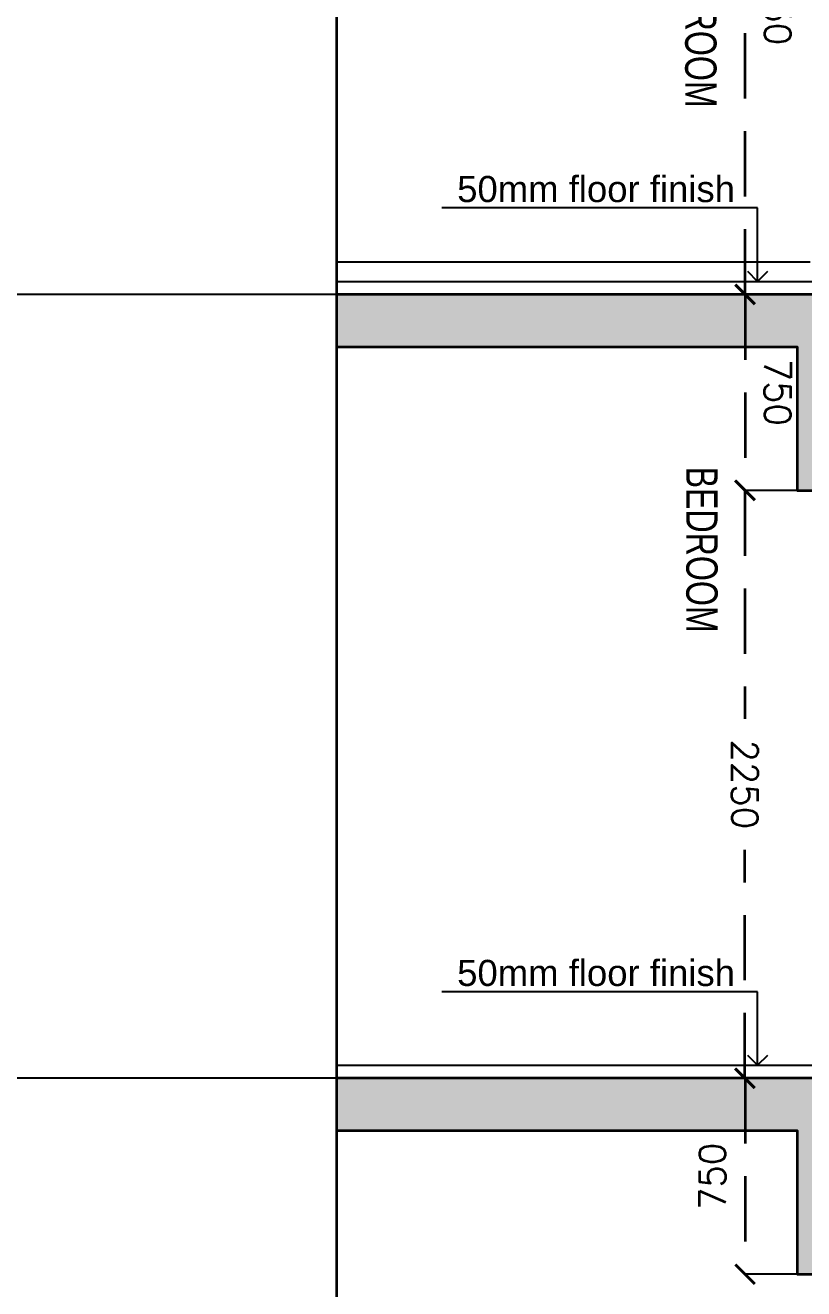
# Model space of a CAD drawing. Header units: millimetres. Extents: x 1066295 to 1300022, y -5734212 to -5454663.
# Drawn here: x 1117846 to 1120826, y -5671799 to -5666963 of the extents above; entities that cross this region are included whole.
import ezdxf

# ---------------------------------------------------------------- set-up
doc = ezdxf.new("R2010")
doc.units = ezdxf.units.MM
doc.header["$LTSCALE"] = 1000
doc.header["$MEASUREMENT"] = 0
for name, pattern in [('AUDIT_D_120904163729-0', [0]), ('T9_PROFILE SECTIONS$0$AUDIT_D_120904163729-0', [0]), ('T9_PROFILE SECTIONS$0$HIDDEN', [0.375, 0.25, -0.125]), ('T9_PROFILE SECTIONS$0$HIDDEN2', [0.1875, 0.125, -0.0625])]:
    doc.linetypes.add(name, pattern=pattern)
doc.layers.get('0').update_dxf_attribs({"linetype": 'AUDIT_D_120904163729-0'})
for name, color, linetype, lineweight in [('T9_PROFILE SECTIONS$0$A-DIMENSION', 2, 'Continuous', 35), ('T9_PROFILE SECTIONS$0$A-SLAB', 3, 'Continuous', 35), ('T9_PROFILE SECTIONS$0$a-Text', 4, 'Continuous', 0), ('T9_PROFILE SECTIONS$0$R0-18-10-2014-T1-1st Podium Floor Plan$0$Text', 7, 'Continuous', 0)]:
    doc.layers.add(name, color=color, linetype=linetype, lineweight=lineweight)
for name, color, linetype in [('T9_PROFILE SECTIONS$0$F.F.L', 36, 'Continuous'), ('T9_PROFILE SECTIONS$0$HATCH 150', 8, 'Continuous'), ('T9_PROFILE SECTIONS$0$Leader', 2, 'T9_PROFILE SECTIONS$0$AUDIT_D_120904163729-0'), ('T9_PROFILE SECTIONS$0$LEVEL', 7, 'Continuous')]:
    doc.layers.add(name, color=color, linetype=linetype)
doc.styles.add('T9_PROFILE SECTIONS$0$ARIAL ARROW', font='arial.ttf')
doc.styles.add('T9_PROFILE SECTIONS$0$Romans 1', font='romans.shx', dxfattribs={"height": 100})
doc.styles.add('T9_PROFILE SECTIONS$0$RSP_TXT 500', font='swisscl.ttf', dxfattribs={"height": 250})
doc.dimstyles.new('T9_PROFILE SECTIONS$0$ALPINE S', dxfattribs={"dimscale": 0, "dimtxt": 100, "dimasz": 75, "dimexe": 0, "dimexo": 0, "dimgap": 75, "dimtad": 1, "dimdec": 0, "dimzin": 0, "dimdsep": 46, "dimtxsty": 'T9_PROFILE SECTIONS$0$Romans 1', "dimblk": 'T9_PROFILE SECTIONS$0$_ArchTick', "dimcen": 0.09, "dimclrd": 256, "dimclre": 256, "dimclrt": 7, "dimadec": 0, "dimazin": 0, "dimtfac": 1, "dimtdec": 0, "dimtofl": 0, "dimtmove": 1, "dimatfit": 0, "dimldrblk": 'T9_PROFILE SECTIONS$0$_Open90', "dimfxl": 1, "dimtolj": 1, "dimtzin": 0, "dimarcsym": 0})

# ---------------------------------------------------------------- blocks, each defined once
blk = doc.blocks.new('T9_PROFILE SECTIONS$0$A$C04612184')
at = {"layer": 'T9_PROFILE SECTIONS$0$LEVEL', "color": 8, "linetype": 'T9_PROFILE SECTIONS$0$HIDDEN2', "ltscale": 5}
for p, q in [((89.8181, 23.915), (-67.8271, 23.915)), ((89.8181, 20.915), (-67.8271, 20.915))]:
    blk.add_line(p, q, dxfattribs=at)
blk = doc.blocks.new('T9_PROFILE SECTIONS$0$_ArchTick')
at = {"color": 0, "linetype": 'ByBlock', "const_width": 0.15}
blk.add_lwpolyline([(-0.5, -0.5), (0.5, 0.5)], dxfattribs=at)
blk = doc.blocks.new('*D267')
at = {"layer": 'T9_PROFILE SECTIONS$0$A-DIMENSION', "linetype": 'T9_PROFILE SECTIONS$0$HIDDEN', "lineweight": -2, "transparency": 16777216}
for p, q in [((1763.4, -79800), (1563.8, -79800)), ((1763.4, -80550), (1563.8, -80550))]:
    blk.add_line(p, q, dxfattribs=at)
at = {"layer": 'T9_PROFILE SECTIONS$0$A-DIMENSION', "linetype": 'T9_PROFILE SECTIONS$0$HIDDEN', "transparency": 16777216}
blk.add_line((1563.8, -79800), (1563.8, -80550), dxfattribs=at)
at = {"layer": 'T9_PROFILE SECTIONS$0$A-DIMENSION', "linetype": 'ByBlock', "transparency": 16777216, "xscale": 75, "yscale": 75, "zscale": 75}
for p, rotation in [((1563.8, -79800), 90), ((1563.8, -80550), 270)]:
    blk.add_blockref('T9_PROFILE SECTIONS$0$_ArchTick', p, dxfattribs=dict(at, rotation=rotation))
at = {"layer": 'T9_PROFILE SECTIONS$0$A-DIMENSION', "color": 7, "linetype": 'ByBlock', "transparency": 16777216, "insert": (1438.8, -80175), "char_height": 100, "attachment_point": 5, "rotation": 90, "style": 'T9_PROFILE SECTIONS$0$Romans 1'}
blk.add_mtext('\\A1;750', dxfattribs=at)
blk = doc.blocks.new('T9_PROFILE SECTIONS$0$_Open90')
at = {"color": 0, "linetype": 'ByBlock', "lineweight": -2}
for p, q in [((0, 0), (-1, 0)), ((-0.5, 0.5), (0, 0)), ((0, 0), (-0.5, -0.5))]:
    blk.add_line(p, q, dxfattribs=at)
blk = doc.blocks.new('*D268')
at = {"layer": 'T9_PROFILE SECTIONS$0$A-DIMENSION', "linetype": 'T9_PROFILE SECTIONS$0$HIDDEN', "lineweight": -2, "transparency": 16777216}
for p, q in [((1763.4, -77550), (1562.9, -77550)), ((1763.4, -79800), (1562.9, -79800))]:
    blk.add_line(p, q, dxfattribs=at)
at = {"layer": 'T9_PROFILE SECTIONS$0$A-DIMENSION', "linetype": 'T9_PROFILE SECTIONS$0$HIDDEN', "transparency": 16777216}
for p, q in [((1562.9, -77550), (1562.9, -78423.8)), ((1562.9, -79800), (1562.9, -78926.2))]:
    blk.add_line(p, q, dxfattribs=at)
at = {"layer": 'T9_PROFILE SECTIONS$0$A-DIMENSION', "linetype": 'ByBlock', "transparency": 16777216, "xscale": 75, "yscale": 75, "zscale": 75}
for p, rotation in [((1562.9, -77550), 90), ((1562.9, -79800), 270)]:
    blk.add_blockref('T9_PROFILE SECTIONS$0$_ArchTick', p, dxfattribs=dict(at, rotation=rotation))
at = {"layer": 'T9_PROFILE SECTIONS$0$A-DIMENSION', "color": 7, "linetype": 'ByBlock', "transparency": 16777216, "insert": (1562.9, -78675), "char_height": 100, "attachment_point": 5, "rotation": 270, "style": 'T9_PROFILE SECTIONS$0$Romans 1'}
blk.add_mtext('\\A1;2250', dxfattribs=at)
blk = doc.blocks.new('*D218')
at = {"layer": 'T9_PROFILE SECTIONS$0$A-DIMENSION', "linetype": 'T9_PROFILE SECTIONS$0$HIDDEN', "lineweight": -2, "transparency": 16777216}
for p, q in [((1323371.8, -5676244.4), (1323371.8, -5676044.8)), ((1325621.8, -5676244.4), (1325621.8, -5676044.8))]:
    blk.add_line(p, q, dxfattribs=at)
at = {"layer": 'T9_PROFILE SECTIONS$0$A-DIMENSION', "linetype": 'T9_PROFILE SECTIONS$0$HIDDEN', "transparency": 16777216}
blk.add_line((1323371.8, -5676044.8), (1325621.8, -5676044.8), dxfattribs=at)
at = {"layer": 'T9_PROFILE SECTIONS$0$A-DIMENSION', "linetype": 'ByBlock', "transparency": 16777216, "xscale": 75, "yscale": 75, "zscale": 75, "rotation": 180}
blk.add_blockref('T9_PROFILE SECTIONS$0$_ArchTick', (1323371.8, -5676044.8), dxfattribs=at)
at = {"layer": 'T9_PROFILE SECTIONS$0$A-DIMENSION', "linetype": 'ByBlock', "transparency": 16777216, "xscale": 75, "yscale": 75, "zscale": 75}
blk.add_blockref('T9_PROFILE SECTIONS$0$_ArchTick', (1325621.8, -5676044.8), dxfattribs=at)
at = {"layer": 'T9_PROFILE SECTIONS$0$A-DIMENSION', "color": 7, "linetype": 'ByBlock', "transparency": 16777216, "insert": (1324496.8, -5676169.8), "char_height": 100, "attachment_point": 5, "rotation": 180, "style": 'T9_PROFILE SECTIONS$0$Romans 1'}
blk.add_mtext('\\A1;2250', dxfattribs=at)
blk = doc.blocks.new('*D219')
at = {"layer": 'T9_PROFILE SECTIONS$0$A-DIMENSION', "linetype": 'T9_PROFILE SECTIONS$0$HIDDEN', "lineweight": -2, "transparency": 16777216}
for p, q in [((1322621.8, -5676244.4), (1322621.8, -5676044.8)), ((1323371.8, -5676244.4), (1323371.8, -5676044.8))]:
    blk.add_line(p, q, dxfattribs=at)
at = {"layer": 'T9_PROFILE SECTIONS$0$A-DIMENSION', "linetype": 'T9_PROFILE SECTIONS$0$HIDDEN', "transparency": 16777216}
blk.add_line((1323371.8, -5676044.8), (1322621.8, -5676044.8), dxfattribs=at)
at = {"layer": 'T9_PROFILE SECTIONS$0$A-DIMENSION', "linetype": 'ByBlock', "transparency": 16777216, "xscale": 75, "yscale": 75, "zscale": 75, "rotation": 180}
blk.add_blockref('T9_PROFILE SECTIONS$0$_ArchTick', (1322621.8, -5676044.8), dxfattribs=at)
at = {"layer": 'T9_PROFILE SECTIONS$0$A-DIMENSION', "linetype": 'ByBlock', "transparency": 16777216, "xscale": 75, "yscale": 75, "zscale": 75}
blk.add_blockref('T9_PROFILE SECTIONS$0$_ArchTick', (1323371.8, -5676044.8), dxfattribs=at)
at = {"layer": 'T9_PROFILE SECTIONS$0$A-DIMENSION', "color": 7, "linetype": 'ByBlock', "transparency": 16777216, "insert": (1322996.8, -5676169.8), "char_height": 100, "attachment_point": 5, "rotation": 180, "style": 'T9_PROFILE SECTIONS$0$Romans 1'}
blk.add_mtext('\\A1;750', dxfattribs=at)
blk = doc.blocks.new('T9_PROFILE SECTIONS$0$87i')
at = {"layer": 'T9_PROFILE SECTIONS$0$HATCH 150'}
h = blk.add_hatch(color=8, dxfattribs=at)
h.dxf.hatch_style = 1
h.paths.add_polyline_path([(1323521.8, -5677944.4), (1323371.8, -5677944.4), (1323221.8, -5677944.4), (1323221.8, -5676444.4), (1323371.8, -5676444.4), (1323371.8, -5674481), (1323171.8, -5674481), (1323171.8, -5676244.4), (1322621.8, -5676244.4), (1322621.8, -5676444.4), (1323021.8, -5676444.4), (1323021.8, -5677944.4), (1322621.8, -5677944.4), (1322621.8, -5678104.4), (1323521.8, -5678104.4)])
at = {"layer": 'T9_PROFILE SECTIONS$0$A-SLAB', "linetype": 'ByBlock'}
blk.add_lwpolyline([(1323521.8, -5677944.4), (1323371.8, -5677944.4), (1323221.8, -5677944.4), (1323221.8, -5676444.4), (1323371.8, -5676444.4), (1323371.8, -5674481), (1323171.8, -5674481), (1323171.8, -5676244.4), (1322621.8, -5676244.4), (1322621.8, -5676444.4), (1323021.8, -5676444.4), (1323021.8, -5677944.4), (1322621.8, -5677944.4), (1322621.8, -5678104.4), (1323521.8, -5678104.4)], close=True, dxfattribs=at)
at = {"layer": 'T9_PROFILE SECTIONS$0$F.F.L', "linetype": 'Continuous', "ltscale": 0.1}
blk.add_lwpolyline([(1323421.8, -5674481), (1323421.8, -5676444.4), (1323411.8, -5676444.4), (1323411.8, -5677944.4)], dxfattribs=at)
at = {"layer": 'T9_PROFILE SECTIONS$0$F.F.L', "color": 8, "linetype": 'Continuous', "ltscale": 0.1}
blk.add_lwpolyline([(1323496.8, -5674481), (1323496.8, -5676294.4)], dxfattribs=at)
at = {"layer": 'T9_PROFILE SECTIONS$0$a-Text', "linetype": 'ByBlock', "style": 'T9_PROFILE SECTIONS$0$RSP_TXT 500'}
blk.add_text('BEDROOM', height=120, rotation=180, dxfattribs=at).set_placement((1324722.1, -5675815.5))
at = {"layer": 'T9_PROFILE SECTIONS$0$R0-18-10-2014-T1-1st Podium Floor Plan$0$Text', "insert": (1323723.7, -5674942.7), "char_height": 100, "width": 1133.401, "attachment_point": 7, "rotation": 270, "style": 'T9_PROFILE SECTIONS$0$ARIAL ARROW'}
blk.add_mtext('50mm floor finish   ', dxfattribs=at)
at = {"layer": 'T9_PROFILE SECTIONS$0$A-DIMENSION', "linetype": 'ByBlock'}
for base, p1, p2, picture, middle in [((1322621.8, -5676044.8), (1323371.8, -5676244.4, 0), (1322621.8, -5676244.4, 0), '*D219', (1322996.8, -5676169.8)), ((1325621.8, -5676044.8), (1323371.8, -5676244.4), (1325621.8, -5676244.4, 0), '*D218', (1324496.8, -5676169.8))]:
    dim = blk.add_linear_dim(base=base, p1=p1, p2=p2, dimstyle='T9_PROFILE SECTIONS$0$ALPINE S', override={"dimscale": 1, "dimfxl": 5, "dimlwd": 65535, "dimarcsym": 1}, dxfattribs=at)
    dim.commit()
    dim.dimension.update_dxf_attribs({"geometry": picture, "text_midpoint": middle})
at = {"layer": 'T9_PROFILE SECTIONS$0$Leader'}
blk.add_leader([(1323421.8, -5676092.7), (1323702.7, -5676092.7), (1323702.7, -5674884.1)], dimstyle='T9_PROFILE SECTIONS$0$ALPINE S', override={"dimscale": 1, "dimtad": 0}, dxfattribs=at)
blk = doc.blocks.new('T9_PROFILE SECTIONS$0$A$C618E7BDF')
at = {"layer": 'T9_PROFILE SECTIONS$0$HATCH 150'}
h = blk.add_hatch(color=8, dxfattribs=at)
h.dxf.hatch_style = 1
h.paths.add_polyline_path([(3463.4, -79650), (3463.4, -79800), (3463.4, -79950), (1963.4, -79950), (1963.4, -79800), (0, -79800), (0, -80000), (1763.4, -80000), (1763.4, -80550), (1963.4, -80550), (1963.4, -80150), (3463.4, -80150), (3463.4, -80550), (3623.4, -80550), (3623.4, -79650)])
at = {"layer": 'T9_PROFILE SECTIONS$0$A-SLAB', "linetype": 'ByBlock', "elevation": 0}
blk.add_lwpolyline([(0, 708.7), (0, -45121.8), (204.4, -45121.8), (204.4, -45200.2), (-355.9, -45200.2), (-355.9, -45315.3), (0, -45315.3), (0, -88333.2)], dxfattribs=at)
at = {"layer": 'T9_PROFILE SECTIONS$0$A-SLAB', "linetype": 'ByBlock'}
blk.add_lwpolyline([(3463.4, -79650), (3463.4, -79800), (3463.4, -79950), (1963.4, -79950), (1963.4, -79800), (0, -79800), (0, -80000), (1763.4, -80000), (1763.4, -80550), (1963.4, -80550), (1963.4, -80150), (3463.4, -80150), (3463.4, -80550), (3623.4, -80550), (3623.4, -79650)], close=True, dxfattribs=at)
at = {"layer": 'T9_PROFILE SECTIONS$0$F.F.L', "linetype": 'Continuous', "ltscale": 0.1}
blk.add_lwpolyline([(0, -79750), (1963.4, -79750), (1963.4, -79760), (3463.4, -79760)], dxfattribs=at)
at = {"layer": 'T9_PROFILE SECTIONS$0$a-Text', "insert": (1337, -77459), "char_height": 120, "attachment_point": 7, "rotation": 270, "style": 'T9_PROFILE SECTIONS$0$RSP_TXT 500'}
blk.add_mtext_dynamic_manual_height_columns('BEDROOM', width=1106.248, gutter_width=500, heights=[0], dxfattribs=at)
at = {"layer": 'T9_PROFILE SECTIONS$0$R0-18-10-2014-T1-1st Podium Floor Plan$0$Text', "insert": (461.7, -79448.1), "char_height": 100, "width": 1133.401, "attachment_point": 7, "style": 'T9_PROFILE SECTIONS$0$ARIAL ARROW'}
blk.add_mtext('50mm floor finish   ', dxfattribs=at)
at = {"layer": 'T9_PROFILE SECTIONS$0$A-DIMENSION', "linetype": 'ByBlock'}
dim = blk.add_linear_dim(base=(1562.9, -77550), p1=(1763.4, -79800), p2=(1763.4, -77550, 0), angle=90, dimstyle='T9_PROFILE SECTIONS$0$ALPINE S', override={"dimscale": 1, "dimfxl": 5, "dimlwd": 65535, "dimarcsym": 1}, dxfattribs=at)
dim.commit()
dim.dimension.update_dxf_attribs({"geometry": '*D268', "text_midpoint": (1562.9, -78675), "text_rotation": 270})
dim = blk.add_linear_dim(base=(1563.8, -80550), p1=(1763.4, -79800, 0), p2=(1763.4, -80550, 0), angle=90, dimstyle='T9_PROFILE SECTIONS$0$ALPINE S', override={"dimscale": 1, "dimfxl": 5, "dimlwd": 65535, "dimarcsym": 1}, dxfattribs=at)
dim.commit()
dim.dimension.update_dxf_attribs({"geometry": '*D267', "text_midpoint": (1438.8, -80175)})
at = {"layer": 'T9_PROFILE SECTIONS$0$Leader'}
blk.add_leader([(1611.7, -79750), (1611.7, -79469.1), (403.1, -79469.1)], dimstyle='T9_PROFILE SECTIONS$0$ALPINE S', override={"dimscale": 1, "dimtad": 0}, dxfattribs=at)
at = {"linetype": 'ByBlock', "rotation": 90}
for p in [(-5674481, -1400171.8), (-5674481, -1406171.8)]:
    blk.add_blockref('T9_PROFILE SECTIONS$0$87i', p, dxfattribs=at)
blk = doc.blocks.new('T9_PROFILE SECTIONS')
at = {"layer": 'T9_PROFILE SECTIONS$0$LEVEL', "linetype": 'ByBlock', "xscale": 1000, "yscale": 1000, "zscale": 1000}
blk.add_blockref('T9_PROFILE SECTIONS$0$A$C04612184', (1171279.5443, -5689510.054, -0.01), dxfattribs=at)
at = {"linetype": 'ByBlock'}
blk.add_blockref('T9_PROFILE SECTIONS$0$A$C618E7BDF', (1120782.8347, -5588795.054), dxfattribs=at)

msp = doc.modelspace()

# ---------------------------------------------------------------- block references
at = {"linetype": 'ByBlock'}
msp.add_blockref('T9_PROFILE SECTIONS', (-1745.2, -2398.4, 0.4), dxfattribs=at)

doc.saveas('drawing.dxf')
